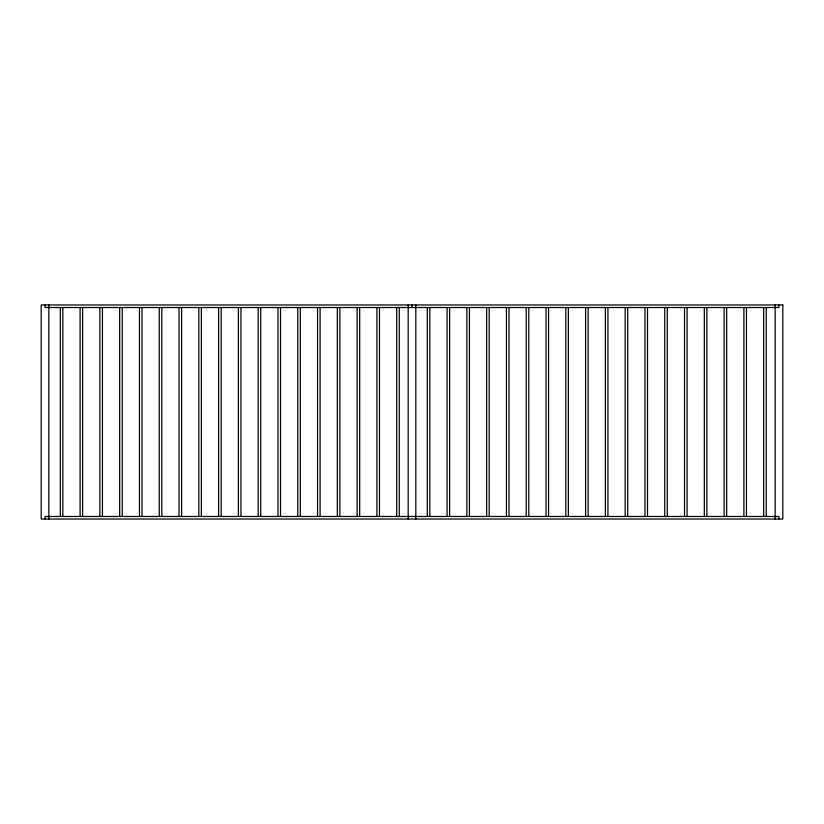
<?xml version="1.0" encoding="UTF-8"?>
<svg xmlns="http://www.w3.org/2000/svg" width="824" height="824" viewBox="0 0 824 824"><rect width="100%" height="100%" fill="white"/><g stroke="black" fill="none" stroke-linecap="round" stroke-linejoin="round"><path stroke-width="1.24" d="M778.979 304.962L778.979 307.517L45.021 307.517L45.021 304.962M778.979 519.038L778.979 516.483L45.021 516.483L45.021 519.038M775.157 304.962L775.157 519.038M766.238 307.517L766.238 516.473M763.683 307.517L763.683 516.473M746.451 307.517L746.451 516.473M743.897 307.517L743.897 516.473M726.655 307.517L726.655 516.473M724.111 307.517L724.111 516.473M706.868 307.517L706.868 516.473M704.324 307.517L704.324 516.473M687.082 307.517L687.082 516.473M684.538 307.517L684.538 516.473M667.296 307.517L667.296 516.473M664.752 307.517L664.752 516.473M647.51 307.517L647.51 516.473M644.955 307.517L644.955 516.473M627.723 307.517L627.723 516.473M625.169 307.517L625.169 516.473M607.927 307.517L607.927 516.473M605.383 307.517L605.383 516.473M588.14 307.517L588.14 516.473M585.596 307.517L585.596 516.473M568.354 307.517L568.354 516.473M565.81 307.517L565.81 516.473M548.568 307.517L548.568 516.473M546.024 307.517L546.024 516.473M528.781 307.517L528.781 516.473M526.227 307.517L526.227 516.473M508.995 307.517L508.995 516.473M506.441 307.517L506.441 516.473M489.199 307.517L489.199 516.473M486.654 307.517L486.654 516.473M469.412 307.517L469.412 516.473M466.868 307.517L466.868 516.473M449.626 307.517L449.626 516.473M447.082 307.517L447.082 516.473M429.84 307.517L429.84 516.473M427.296 307.517L427.296 516.473M415.821 304.962L415.821 519.038M412 304.962L412 307.517M408.179 304.962L408.179 519.038M399.259 307.517L399.259 516.473M396.704 307.517L396.704 516.473M379.473 307.517L379.473 516.473M376.918 307.517L376.918 516.473M359.686 307.517L359.686 516.473M357.132 307.517L357.132 516.473M339.89 307.517L339.89 516.473M337.346 307.517L337.346 516.473M320.103 307.517L320.103 516.473M317.559 307.517L317.559 516.473M300.317 307.517L300.317 516.473M297.773 307.517L297.773 516.473M280.531 307.517L280.531 516.473M277.976 307.517L277.976 516.473M260.745 307.517L260.745 516.473M258.19 307.517L258.19 516.473M240.958 307.517L240.958 516.473M238.404 307.517L238.404 516.473M221.162 307.517L221.162 516.473M218.618 307.517L218.618 516.473M201.375 307.517L201.375 516.473M198.831 307.517L198.831 516.473M181.589 307.517L181.589 516.473M179.045 307.517L179.045 516.473M161.803 307.517L161.803 516.473M159.248 307.517L159.248 516.473M142.016 307.517L142.016 516.473M139.462 307.517L139.462 516.473M122.23 307.517L122.23 516.473M119.676 307.517L119.676 516.473M102.434 307.517L102.434 516.473M99.889 307.517L99.889 516.473M82.647 307.517L82.647 516.473M80.103 307.517L80.103 516.473M62.861 307.517L62.861 516.473M60.317 307.517L60.317 516.473M48.843 304.962L48.843 519.038M782.8 304.962L41.2 304.962L41.2 519.038L782.8 519.038L782.8 304.962"/></g></svg>
